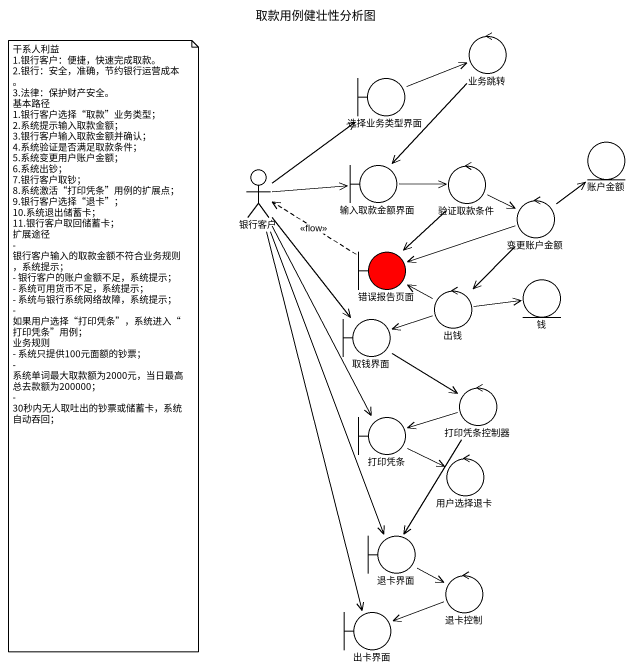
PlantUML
@startuml
title 取款用例健壮性分析图
control 业务跳转
boundary 选择业务类型界面
actor 银行客户
boundary 输入取款金额界面
control 验证取款条件
entity 账户金额
control 变更账户金额
boundary 错误报告页面 #FF0000
control 出钱
entity 钱
boundary 取钱界面
control 打印凭条控制器
boundary 打印凭条
control 用户选择退卡
boundary 退卡界面
control 退卡控制
boundary 出卡界面
业务跳转 --> 输入取款金额界面
选择业务类型界面 -right-> 业务跳转
银行客户 -up-> 选择业务类型界面
银行客户 -right-> 输入取款金额界面
银行客户 --> 取钱界面
银行客户 --> 打印凭条
银行客户 --> 退卡界面
银行客户 --> 出卡界面
输入取款金额界面 -right-> 验证取款条件
验证取款条件 -right-> 变更账户金额
验证取款条件 --> 错误报告页面
变更账户金额 -up-> 账户金额
变更账户金额 -left-> 错误报告页面
变更账户金额 --> 出钱
错误报告页面 .left.> 银行客户 : <<flow>>
出钱 -left-> 错误报告页面
出钱 -right-> 钱
出钱 -left-> 取钱界面
取钱界面 --> 打印凭条控制器
打印凭条控制器 -left-> 打印凭条
打印凭条控制器 --> 退卡界面
打印凭条 -right-> 用户选择退卡
退卡界面 -right-> 退卡控制
退卡控制 -left-> 出卡界面
note as N1
  干系人利益
  1.银行客户：便捷，快速完成取款。
  2.银行：安全，准确，节约银行运营成本。
  3.法律：保护财产安全。
  基本路径
  1.银行客户选择“取款”业务类型；
  2.系统提示输入取款金额；
  3.银行客户输入取款金额并确认；
  4.系统验证是否满足取款条件；
  5.系统变更用户账户金额；
  6.系统出钞；
  7.银行客户取钞；
  8.系统激活“打印凭条”用例的扩展点；
  9.银行客户选择“退卡”；
  10.系统退出储蓄卡；
  11.银行客户取回储蓄卡；
  扩展途径
  - 银行客户输入的取款金额不符合业务规则，系统提示；
  - 银行客户的账户金额不足，系统提示；
  - 系统可用货币不足，系统提示；
  - 系统与银行系统网络故障，系统提示；
  - 如果用户选择“打印凭条”，系统进入“打印凭条”用例；
  业务规则
  - 系统只提供100元面额的钞票；
  - 系统单词最大取款额为2000元，当日最高总去款额为200000；
  - 30秒内无人取吐出的钞票或储蓄卡，系统自动吞回；
end note
@enduml
